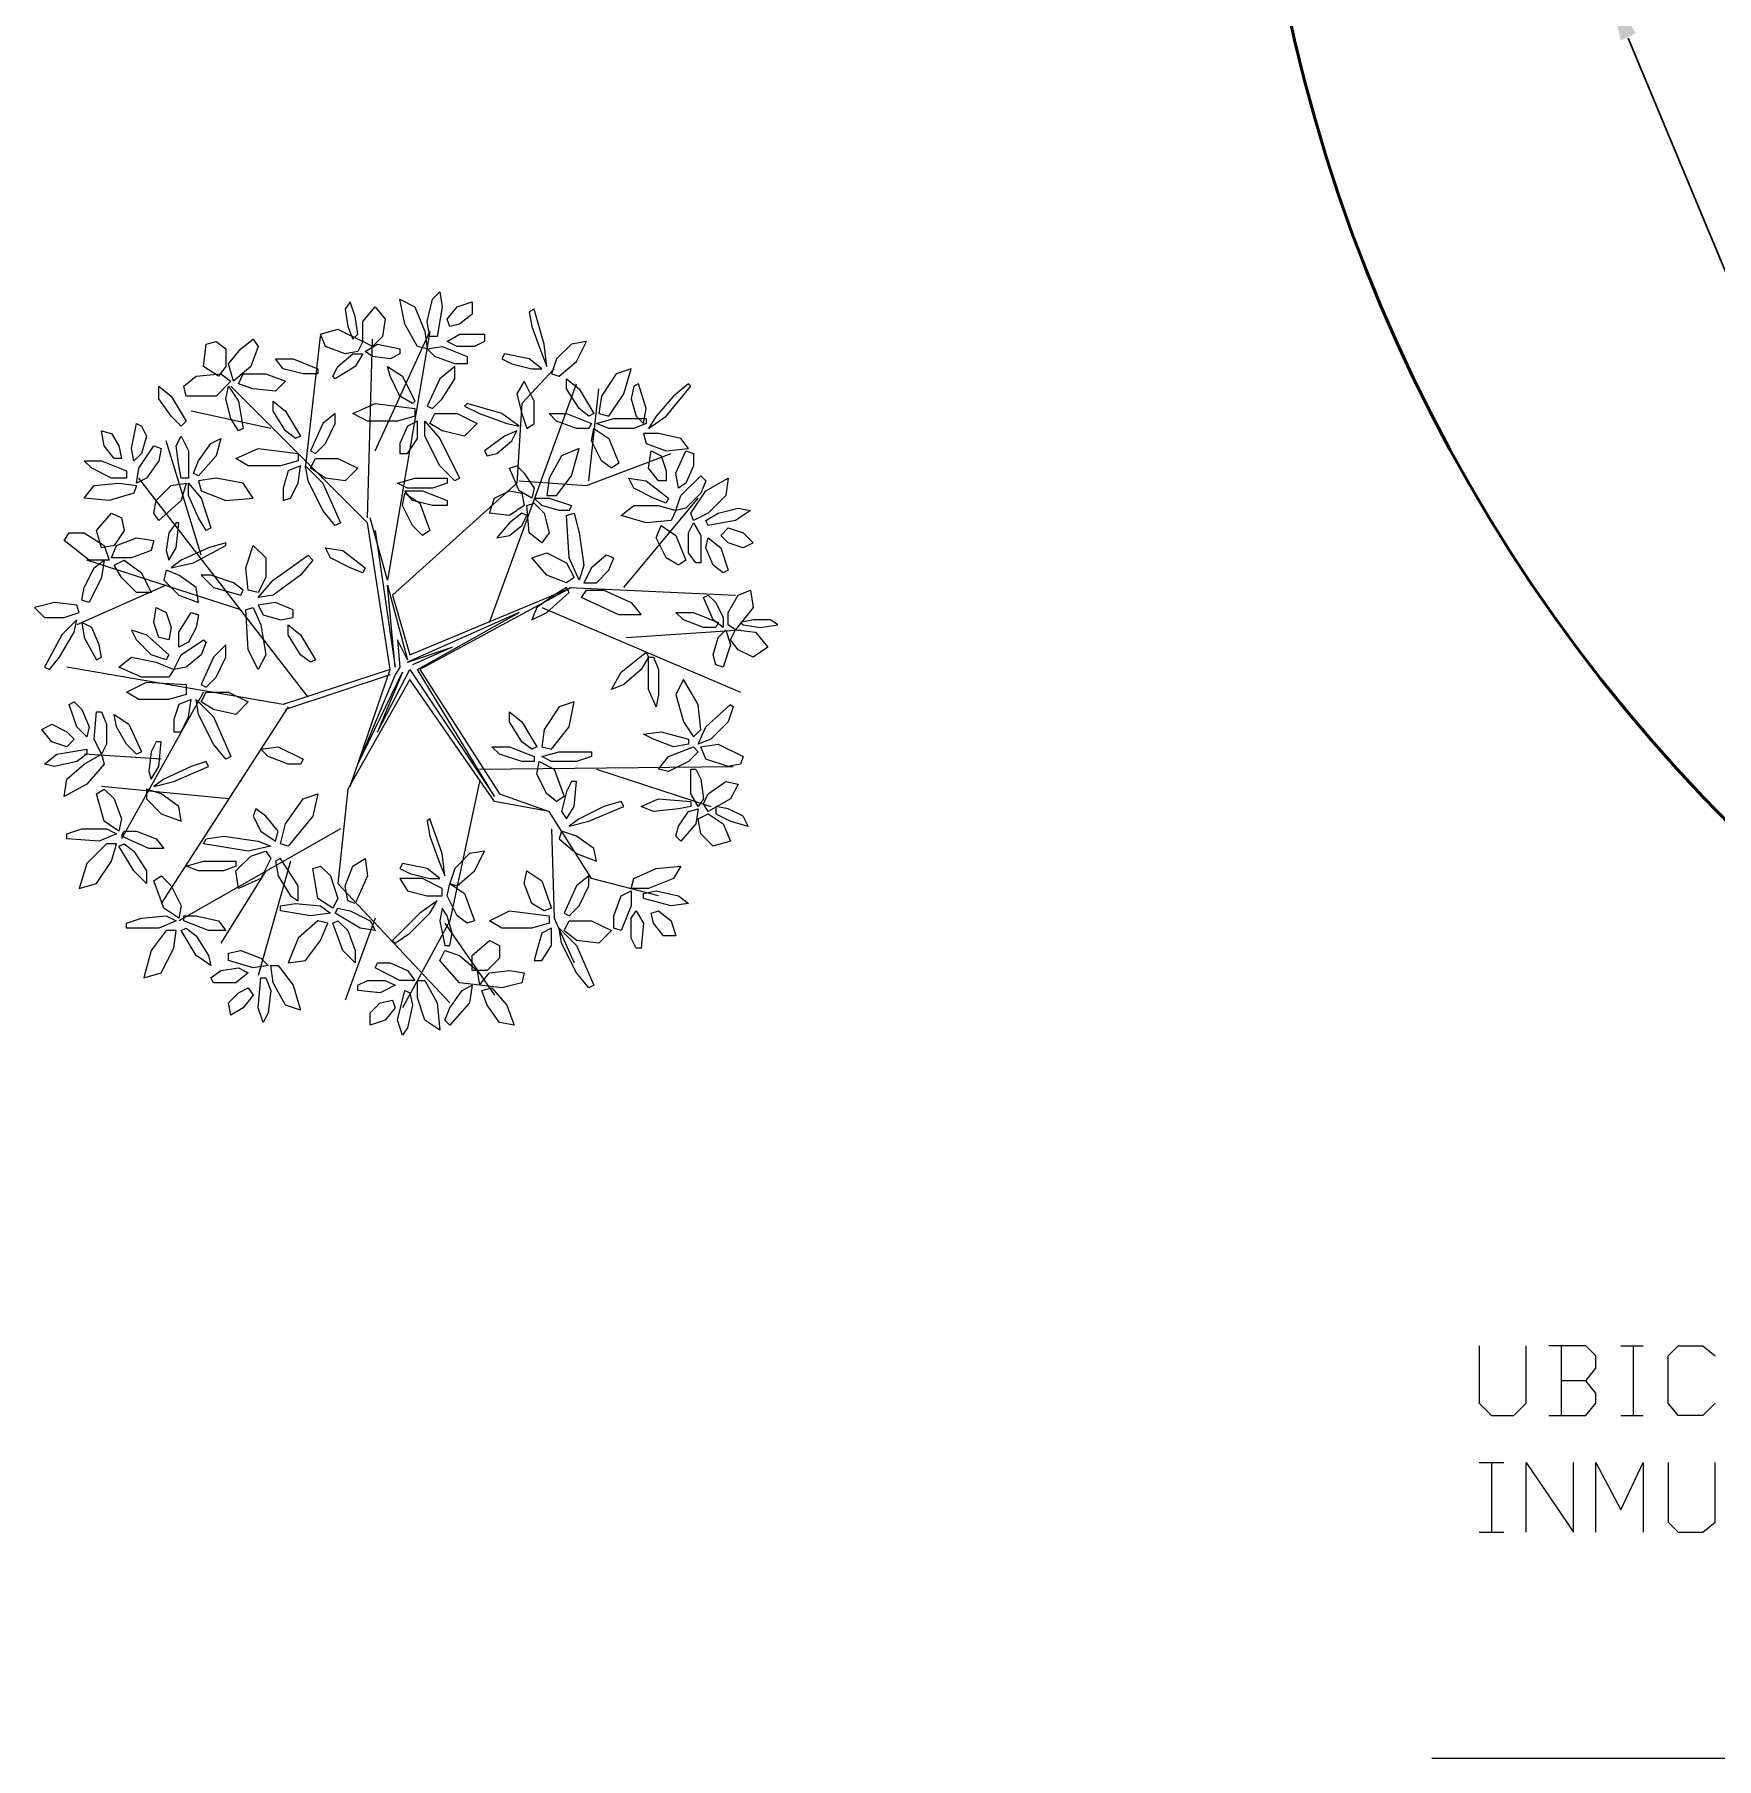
# Model space of a CAD drawing. Header units: millimetres. Extents: x 2386 to 2530, y 1812 to 2032.
# Drawn here: x 2465.9 to 2485, y 1861.12 to 1880.71 of the extents above; entities that cross this region are included whole.
import ezdxf

# ---------------------------------------------------------------- set-up
doc = ezdxf.new("R2010")
doc.units = ezdxf.units.MM
doc.layers.add('PDF_0', color=7, linetype='Continuous')
doc.layers.add('PDF_CVL_CUADCON_TIT', color=7, linetype='Continuous')

msp = doc.modelspace()

# ---------------------------------------------------------------- linework, layer by layer
at = {"layer": 'PDF_0', "lineweight": 9}
for points in [[(2470.361, 1877.445), (2470.418, 1877.699), (2470.502, 1877.783), (2470.531, 1877.614), (2470.474, 1877.275), (2470.389, 1877.275)], [(2469.514, 1877.247), (2469.57, 1877.303), (2469.542, 1877.501), (2469.486, 1877.67), (2469.429, 1877.586), (2469.457, 1877.388)], [(2469.74, 1877.162), (2469.627, 1877.219), (2469.627, 1877.445), (2469.768, 1877.614), (2469.881, 1877.473), (2469.853, 1877.275)], [(2470.361, 1877.134), (2470.248, 1877.162), (2470.107, 1877.416), (2470.05, 1877.699), (2470.22, 1877.614), (2470.333, 1877.332)], [(2470.615, 1877.388), (2470.587, 1877.473), (2470.7, 1877.614), (2470.869, 1877.67), (2470.869, 1877.529), (2470.728, 1877.416)], [(2471.547, 1877.388), (2471.66, 1877.077), (2471.717, 1876.936), (2471.688, 1877.19), (2471.575, 1877.586), (2471.519, 1877.557)], [(2469.429, 1877.077), (2469.203, 1877.162), (2469.147, 1877.303), (2469.344, 1877.36), (2469.627, 1877.219), (2469.57, 1877.106)], [(2468.074, 1877.134), (2468.074, 1876.936), (2467.989, 1876.823), (2467.82, 1876.936), (2467.848, 1877.19), (2467.961, 1877.219)], [(2468.384, 1877.247), (2468.441, 1877.162), (2468.356, 1876.936), (2468.158, 1876.767), (2468.102, 1876.964), (2468.243, 1877.134)], [(2469.938, 1877.021), (2469.74, 1877.049), (2469.655, 1877.106), (2469.796, 1877.19), (2470.05, 1877.134), (2470.05, 1877.077)], [(2470.672, 1876.964), (2470.446, 1877.049), (2470.361, 1877.134), (2470.531, 1877.162), (2470.813, 1877.049), (2470.813, 1876.964)], [(2470.898, 1877.162), (2470.7, 1877.162), (2470.587, 1877.219), (2470.728, 1877.303), (2471.011, 1877.303), (2471.011, 1877.219)], [(2471.773, 1876.851), (2471.858, 1876.823), (2472.055, 1876.993), (2472.168, 1877.219), (2471.999, 1877.19), (2471.83, 1877.021)], [(2468.949, 1876.851), (2468.723, 1876.908), (2468.638, 1877.021), (2468.836, 1877.021), (2469.119, 1876.908), (2469.119, 1876.851)], [(2469.344, 1876.936), (2469.514, 1877.077), (2469.627, 1877.077), (2469.542, 1876.936), (2469.316, 1876.795), (2469.288, 1876.823)], [(2471.321, 1876.964), (2471.547, 1876.908), (2471.66, 1876.908), (2471.519, 1877.021), (2471.237, 1877.077), (2471.208, 1877.021)], [(2467.735, 1876.823), (2468.017, 1876.851), (2468.13, 1876.767), (2467.961, 1876.597), (2467.622, 1876.597), (2467.594, 1876.71)], [(2468.215, 1876.739), (2468.271, 1876.851), (2468.526, 1876.851), (2468.751, 1876.767), (2468.638, 1876.654), (2468.384, 1876.682)], [(2470.05, 1876.597), (2469.938, 1876.823), (2469.909, 1876.936), (2470.079, 1876.823), (2470.22, 1876.541), (2470.192, 1876.513)], [(2470.531, 1876.569), (2470.672, 1876.795), (2470.672, 1876.936), (2470.502, 1876.795), (2470.361, 1876.484), (2470.418, 1876.456)], [(2471.491, 1876.23), (2471.575, 1876.287), (2471.575, 1876.541), (2471.462, 1876.767), (2471.378, 1876.626), (2471.434, 1876.4)], [(2472.084, 1876.456), (2471.943, 1876.682), (2471.943, 1876.795), (2472.084, 1876.682), (2472.253, 1876.4), (2472.197, 1876.371)], [(2472.31, 1876.4), (2472.423, 1876.371), (2472.592, 1876.626), (2472.677, 1876.908), (2472.507, 1876.851), (2472.338, 1876.597)], [(2467.452, 1876.371), (2467.311, 1876.569), (2467.311, 1876.71), (2467.452, 1876.597), (2467.622, 1876.315), (2467.565, 1876.258)], [(2468.13, 1876.343), (2468.074, 1876.569), (2468.102, 1876.71), (2468.215, 1876.541), (2468.271, 1876.23), (2468.215, 1876.202)], [(2472.677, 1876.569), (2472.733, 1876.371), (2472.818, 1876.287), (2472.846, 1876.456), (2472.761, 1876.739), (2472.705, 1876.71)], [(2473.157, 1876.597), (2472.959, 1876.371), (2472.874, 1876.23), (2473.072, 1876.371), (2473.355, 1876.71), (2473.326, 1876.739)], [(2468.751, 1876.202), (2468.61, 1876.428), (2468.61, 1876.541), (2468.751, 1876.428), (2468.921, 1876.145), (2468.864, 1876.117)], [(2469.203, 1876.061), (2469.316, 1876.287), (2469.316, 1876.4), (2469.175, 1876.287), (2469.034, 1875.976), (2469.09, 1875.948)], [(2470.022, 1876.315), (2469.683, 1876.315), (2469.514, 1876.4), (2469.768, 1876.513), (2470.22, 1876.456), (2470.22, 1876.371)], [(2470.389, 1876.287), (2470.446, 1876.4), (2470.7, 1876.4), (2470.926, 1876.287), (2470.785, 1876.145), (2470.531, 1876.202)], [(2470.954, 1876.4), (2471.265, 1876.287), (2471.406, 1876.258), (2471.208, 1876.4), (2470.813, 1876.513), (2470.785, 1876.484)], [(2472.055, 1876.23), (2471.83, 1876.315), (2471.745, 1876.4), (2471.943, 1876.4), (2472.225, 1876.287), (2472.197, 1876.23)], [(2466.888, 1875.891), (2466.803, 1875.891), (2466.69, 1876.033), (2466.662, 1876.202), (2466.775, 1876.174), (2466.859, 1876.033)], [(2467.17, 1876.145), (2467.114, 1875.948), (2467.029, 1875.863), (2467.001, 1876.004), (2467.057, 1876.287), (2467.114, 1876.258)], [(2470.05, 1875.948), (2470.135, 1875.948), (2470.248, 1876.117), (2470.248, 1876.315), (2470.135, 1876.258), (2470.05, 1876.061)], [(2470.502, 1875.807), (2470.333, 1876.145), (2470.333, 1876.315), (2470.502, 1876.117), (2470.728, 1875.665), (2470.672, 1875.637)], [(2471.152, 1875.948), (2471.321, 1876.089), (2471.378, 1876.202), (2471.237, 1876.145), (2471.011, 1875.976), (2471.039, 1875.92)], [(2472.338, 1875.863), (2472.225, 1876.089), (2472.253, 1876.23), (2472.423, 1876.117), (2472.536, 1875.835), (2472.451, 1875.778)], [(2472.705, 1876.23), (2472.423, 1876.23), (2472.281, 1876.287), (2472.479, 1876.343), (2472.846, 1876.343), (2472.846, 1876.287)], [(2472.818, 1876.174), (2472.846, 1876.061), (2473.072, 1875.976), (2473.326, 1876.004), (2473.242, 1876.117), (2472.987, 1876.174)], [(2467.311, 1875.863), (2467.17, 1875.665), (2467.057, 1875.609), (2467.085, 1875.778), (2467.255, 1876.033), (2467.339, 1876.004)], [(2467.537, 1875.807), (2467.509, 1876.033), (2467.565, 1876.145), (2467.65, 1875.976), (2467.65, 1875.665), (2467.565, 1875.665)], [(2467.763, 1875.863), (2467.904, 1876.061), (2468.017, 1876.117), (2467.961, 1875.92), (2467.763, 1875.694), (2467.707, 1875.722)], [(2468.695, 1875.807), (2468.328, 1875.807), (2468.187, 1875.891), (2468.441, 1876.004), (2468.893, 1875.948), (2468.893, 1875.863)], [(2471.717, 1875.468), (2471.83, 1875.468), (2471.999, 1875.694), (2472.084, 1876.004), (2471.886, 1875.92), (2471.745, 1875.665)], [(2473.072, 1875.637), (2472.987, 1875.637), (2472.874, 1875.778), (2472.903, 1875.976), (2473.016, 1875.92), (2473.072, 1875.75)], [(2473.383, 1875.807), (2473.298, 1875.609), (2473.213, 1875.552), (2473.185, 1875.722), (2473.298, 1875.976), (2473.383, 1875.948)], [(2466.775, 1875.665), (2466.549, 1875.778), (2466.464, 1875.863), (2466.662, 1875.863), (2466.944, 1875.75), (2466.944, 1875.665)], [(2468.723, 1875.411), (2468.808, 1875.439), (2468.893, 1875.609), (2468.921, 1875.807), (2468.78, 1875.75), (2468.723, 1875.552)], [(2469.175, 1875.298), (2469.006, 1875.637), (2468.977, 1875.807), (2469.175, 1875.609), (2469.373, 1875.157), (2469.316, 1875.129)], [(2469.034, 1875.778), (2469.09, 1875.891), (2469.344, 1875.891), (2469.57, 1875.778), (2469.429, 1875.637), (2469.203, 1875.665)], [(2471.462, 1875.722), (2471.575, 1875.552), (2471.547, 1875.439), (2471.406, 1875.524), (2471.293, 1875.778), (2471.378, 1875.807)], [(2467.057, 1875.581), (2467.029, 1875.496), (2466.746, 1875.411), (2466.464, 1875.439), (2466.577, 1875.581), (2466.859, 1875.609)], [(2467.283, 1875.411), (2467.452, 1875.581), (2467.622, 1875.609), (2467.565, 1875.411), (2467.311, 1875.185), (2467.255, 1875.27)], [(2467.763, 1875.214), (2467.65, 1875.468), (2467.65, 1875.609), (2467.791, 1875.439), (2467.904, 1875.101), (2467.848, 1875.072)], [(2467.763, 1875.637), (2467.791, 1875.524), (2468.074, 1875.411), (2468.384, 1875.439), (2468.271, 1875.609), (2467.961, 1875.665)], [(2470.418, 1875.552), (2470.135, 1875.552), (2470.022, 1875.609), (2470.22, 1875.665), (2470.587, 1875.665), (2470.587, 1875.609)], [(2472.931, 1875.439), (2472.705, 1875.552), (2472.649, 1875.665), (2472.846, 1875.637), (2473.1, 1875.439), (2473.072, 1875.383)], [(2473.467, 1875.496), (2473.298, 1875.327), (2473.185, 1875.298), (2473.242, 1875.468), (2473.467, 1875.694), (2473.524, 1875.637)], [(2473.383, 1875.185), (2473.355, 1875.27), (2473.524, 1875.524), (2473.778, 1875.665), (2473.75, 1875.468), (2473.552, 1875.27)], [(2470.192, 1875.129), (2470.079, 1875.355), (2470.107, 1875.496), (2470.276, 1875.383), (2470.389, 1875.072), (2470.305, 1875.016)], [(2470.418, 1875.355), (2470.192, 1875.411), (2470.107, 1875.524), (2470.305, 1875.524), (2470.587, 1875.411), (2470.587, 1875.355)], [(2471.434, 1875.496), (2471.462, 1875.355), (2471.293, 1875.242), (2471.067, 1875.27), (2471.124, 1875.439), (2471.293, 1875.524)], [(2471.688, 1875.27), (2471.745, 1875.044), (2471.66, 1874.931), (2471.519, 1875.044), (2471.491, 1875.355), (2471.575, 1875.383)], [(2471.858, 1875.298), (2471.66, 1875.355), (2471.575, 1875.439), (2471.745, 1875.439), (2471.999, 1875.355), (2471.971, 1875.298)], [(2466.916, 1875.072), (2466.803, 1874.903), (2466.662, 1874.875), (2466.605, 1875.072), (2466.775, 1875.27), (2466.888, 1875.214)], [(2471.491, 1875.242), (2471.434, 1875.27), (2471.293, 1875.157), (2471.152, 1874.988), (2471.293, 1875.016), (2471.434, 1875.129)], [(2472.084, 1875.044), (2472.14, 1874.677), (2472.084, 1874.508), (2471.971, 1874.762), (2471.943, 1875.242), (2472.027, 1875.27)], [(2473.185, 1875.298), (2473.129, 1875.185), (2472.846, 1875.157), (2472.564, 1875.242), (2472.705, 1875.355), (2472.987, 1875.355)], [(2473.665, 1875.27), (2473.891, 1875.327), (2474.032, 1875.298), (2473.863, 1875.185), (2473.552, 1875.129), (2473.524, 1875.185)], [(2466.464, 1875.044), (2466.69, 1874.903), (2466.746, 1874.734), (2466.521, 1874.734), (2466.238, 1874.959), (2466.295, 1875.044)], [(2467.424, 1875.044), (2467.396, 1874.846), (2467.424, 1874.734), (2467.509, 1874.875), (2467.537, 1875.157), (2467.509, 1875.157)], [(2473.072, 1874.762), (2472.959, 1874.988), (2473.016, 1875.129), (2473.185, 1875.016), (2473.298, 1874.734), (2473.213, 1874.677)], [(2473.326, 1874.818), (2473.326, 1875.044), (2473.383, 1875.157), (2473.467, 1875.016), (2473.467, 1874.705), (2473.411, 1874.705)], [(2473.693, 1875.016), (2473.778, 1875.101), (2473.948, 1875.044), (2474.06, 1874.931), (2473.948, 1874.875), (2473.778, 1874.931)], [(2467.255, 1874.959), (2467.226, 1874.846), (2467.001, 1874.762), (2466.775, 1874.762), (2466.831, 1874.903), (2467.057, 1874.988)], [(2467.876, 1874.875), (2467.565, 1874.734), (2467.452, 1874.649), (2467.707, 1874.705), (2468.074, 1874.903), (2468.074, 1874.931)], [(2468.441, 1874.366), (2468.328, 1874.395), (2468.3, 1874.649), (2468.384, 1874.903), (2468.526, 1874.762), (2468.526, 1874.536)], [(2469.486, 1874.649), (2469.26, 1874.762), (2469.203, 1874.875), (2469.401, 1874.846), (2469.655, 1874.649), (2469.627, 1874.592)], [(2472.027, 1874.536), (2471.943, 1874.479), (2471.717, 1874.564), (2471.547, 1874.762), (2471.717, 1874.818), (2471.943, 1874.705)], [(2473.609, 1874.677), (2473.524, 1874.875), (2473.552, 1874.988), (2473.693, 1874.875), (2473.778, 1874.621), (2473.722, 1874.592)], [(2466.464, 1874.423), (2466.577, 1874.649), (2466.69, 1874.734), (2466.662, 1874.536), (2466.521, 1874.253), (2466.436, 1874.282)], [(2466.803, 1874.677), (2466.916, 1874.734), (2467.114, 1874.592), (2467.226, 1874.366), (2467.057, 1874.366), (2466.888, 1874.536)], [(2467.396, 1874.621), (2467.368, 1874.508), (2467.537, 1874.338), (2467.763, 1874.253), (2467.735, 1874.423), (2467.537, 1874.564)], [(2468.921, 1874.564), (2468.61, 1874.338), (2468.441, 1874.31), (2468.61, 1874.508), (2469.006, 1874.79), (2469.062, 1874.734)], [(2472.479, 1874.762), (2472.394, 1874.79), (2472.225, 1874.649), (2472.14, 1874.479), (2472.281, 1874.479), (2472.423, 1874.621)], [(2468.158, 1874.479), (2467.904, 1874.564), (2467.791, 1874.564), (2467.932, 1874.423), (2468.243, 1874.338), (2468.271, 1874.395)], [(2471.801, 1874.338), (2471.604, 1874.197), (2471.547, 1874.056), (2471.717, 1874.14), (2471.971, 1874.366), (2471.943, 1874.423)], [(2466.408, 1874.14), (2466.379, 1874.225), (2466.125, 1874.253), (2465.899, 1874.197), (2466.012, 1874.084), (2466.238, 1874.084)], [(2468.836, 1874.084), (2468.836, 1874.169), (2468.638, 1874.253), (2468.441, 1874.225), (2468.497, 1874.112), (2468.695, 1874.056)], [(2472.366, 1874.395), (2472.677, 1874.253), (2472.79, 1874.112), (2472.536, 1874.112), (2472.112, 1874.31), (2472.168, 1874.395)], [(2473.637, 1874.253), (2473.722, 1874.084), (2473.722, 1873.971), (2473.609, 1874.056), (2473.496, 1874.31), (2473.552, 1874.338)], [(2473.778, 1874.14), (2473.891, 1874.338), (2474.032, 1874.395), (2474.06, 1874.197), (2473.863, 1873.943), (2473.778, 1873.999)], [(2466.182, 1873.632), (2466.351, 1873.915), (2466.379, 1874.056), (2466.21, 1873.886), (2466.012, 1873.519), (2466.069, 1873.491)], [(2466.633, 1873.773), (2466.549, 1873.971), (2466.436, 1874.028), (2466.464, 1873.858), (2466.605, 1873.604), (2466.662, 1873.632)], [(2467.424, 1873.83), (2467.311, 1873.858), (2467.255, 1874.028), (2467.283, 1874.197), (2467.396, 1874.14), (2467.452, 1873.971)], [(2467.735, 1873.971), (2467.65, 1873.802), (2467.537, 1873.745), (2467.537, 1873.915), (2467.678, 1874.14), (2467.763, 1874.112)], [(2468.469, 1873.999), (2468.526, 1873.66), (2468.441, 1873.491), (2468.328, 1873.717), (2468.3, 1874.169), (2468.384, 1874.197)], [(2473.496, 1873.971), (2473.27, 1874.056), (2473.185, 1874.14), (2473.383, 1874.14), (2473.665, 1874.028), (2473.637, 1873.971)], [(2473.919, 1874.028), (2473.948, 1873.999), (2474.145, 1873.971), (2474.343, 1873.999), (2474.258, 1874.056), (2474.06, 1874.056)], [(2467.226, 1873.66), (2467.057, 1873.83), (2467.001, 1873.943), (2467.17, 1873.886), (2467.424, 1873.66), (2467.396, 1873.604)], [(2467.791, 1873.66), (2467.622, 1873.519), (2467.481, 1873.491), (2467.565, 1873.66), (2467.82, 1873.83), (2467.848, 1873.802)], [(2468.921, 1873.66), (2468.78, 1873.886), (2468.78, 1873.999), (2468.921, 1873.886), (2469.09, 1873.604), (2469.034, 1873.576)], [(2473.609, 1873.66), (2473.665, 1873.858), (2473.75, 1873.943), (2473.806, 1873.773), (2473.722, 1873.519), (2473.637, 1873.547)], [(2473.806, 1873.83), (2473.863, 1873.943), (2474.089, 1873.915), (2474.23, 1873.745), (2474.06, 1873.632), (2473.891, 1873.717)], [(2467.481, 1873.491), (2467.424, 1873.406), (2467.114, 1873.406), (2466.859, 1873.519), (2467.001, 1873.632), (2467.283, 1873.576)], [(2467.961, 1873.406), (2468.074, 1873.632), (2468.074, 1873.773), (2467.932, 1873.632), (2467.791, 1873.322), (2467.848, 1873.293)], [(2472.79, 1873.491), (2472.592, 1873.322), (2472.451, 1873.265), (2472.564, 1873.463), (2472.846, 1873.689), (2472.874, 1873.632)], [(2472.987, 1873.491), (2472.987, 1873.209), (2472.959, 1873.067), (2472.874, 1873.265), (2472.874, 1873.632), (2472.931, 1873.632)], [(2467.424, 1873.152), (2467.085, 1873.152), (2466.944, 1873.237), (2467.17, 1873.35), (2467.622, 1873.322), (2467.622, 1873.209)], [(2467.791, 1873.124), (2467.848, 1873.237), (2468.102, 1873.237), (2468.328, 1873.124), (2468.187, 1872.983), (2467.932, 1873.039)], [(2473.383, 1872.728), (2473.467, 1872.813), (2473.439, 1873.096), (2473.27, 1873.378), (2473.185, 1873.209), (2473.27, 1872.898)], [(2466.436, 1873.039), (2466.521, 1872.841), (2466.492, 1872.728), (2466.379, 1872.841), (2466.295, 1873.096), (2466.351, 1873.124)], [(2467.481, 1872.785), (2467.565, 1872.785), (2467.65, 1872.954), (2467.678, 1873.152), (2467.537, 1873.096), (2467.481, 1872.926)], [(2467.932, 1872.644), (2467.763, 1872.983), (2467.735, 1873.152), (2467.932, 1872.954), (2468.13, 1872.503), (2468.074, 1872.474)], [(2471.66, 1872.616), (2471.773, 1872.587), (2471.971, 1872.841), (2472.027, 1873.124), (2471.858, 1873.067), (2471.688, 1872.813)], [(2473.778, 1872.898), (2473.58, 1872.7), (2473.439, 1872.644), (2473.524, 1872.841), (2473.806, 1873.096), (2473.835, 1873.067)], [(2466.351, 1872.7), (2466.266, 1872.616), (2466.097, 1872.672), (2465.984, 1872.813), (2466.097, 1872.87), (2466.266, 1872.785)], [(2466.718, 1872.87), (2466.718, 1872.644), (2466.662, 1872.531), (2466.577, 1872.7), (2466.605, 1873.011), (2466.662, 1873.011)], [(2466.944, 1872.644), (2466.831, 1872.841), (2466.803, 1872.983), (2466.972, 1872.87), (2467.114, 1872.559), (2467.057, 1872.531)], [(2471.434, 1872.672), (2471.293, 1872.898), (2471.293, 1873.011), (2471.434, 1872.898), (2471.604, 1872.616), (2471.547, 1872.587)], [(2467.226, 1872.559), (2467.198, 1872.333), (2467.226, 1872.248), (2467.311, 1872.39), (2467.339, 1872.672), (2467.283, 1872.672)], [(2473.157, 1872.616), (2472.931, 1872.7), (2472.818, 1872.757), (2473.016, 1872.785), (2473.326, 1872.7), (2473.326, 1872.644)], [(2473.778, 1872.39), (2473.524, 1872.474), (2473.467, 1872.616), (2473.665, 1872.644), (2473.948, 1872.503), (2473.919, 1872.418)], [(2466.379, 1872.446), (2466.125, 1872.39), (2466.012, 1872.418), (2466.153, 1872.531), (2466.492, 1872.587), (2466.492, 1872.531)], [(2466.662, 1872.531), (2466.69, 1872.418), (2466.492, 1872.192), (2466.238, 1872.051), (2466.266, 1872.248), (2466.464, 1872.418)], [(2467.678, 1872.39), (2467.368, 1872.248), (2467.255, 1872.164), (2467.481, 1872.22), (2467.876, 1872.39), (2467.848, 1872.446)], [(2468.78, 1872.418), (2468.554, 1872.503), (2468.469, 1872.587), (2468.667, 1872.616), (2468.949, 1872.474), (2468.921, 1872.418)], [(2471.434, 1872.446), (2471.18, 1872.531), (2471.095, 1872.616), (2471.293, 1872.616), (2471.575, 1872.503), (2471.575, 1872.446)], [(2471.717, 1872.079), (2471.604, 1872.305), (2471.632, 1872.446), (2471.801, 1872.361), (2471.914, 1872.051), (2471.83, 1871.994)], [(2472.055, 1872.446), (2471.773, 1872.446), (2471.66, 1872.503), (2471.858, 1872.559), (2472.225, 1872.559), (2472.225, 1872.503)], [(2473.326, 1872.446), (2473.1, 1872.333), (2472.987, 1872.361), (2473.1, 1872.503), (2473.383, 1872.616), (2473.439, 1872.559)], [(2473.467, 1872.248), (2473.496, 1872.022), (2473.439, 1871.938), (2473.355, 1872.079), (2473.355, 1872.361), (2473.411, 1872.361)], [(2466.803, 1872.022), (2466.888, 1871.797), (2466.859, 1871.655), (2466.69, 1871.768), (2466.605, 1872.079), (2466.69, 1872.135)], [(2467.17, 1872.135), (2467.17, 1872.022), (2467.339, 1871.853), (2467.565, 1871.768), (2467.537, 1871.938), (2467.339, 1872.079)], [(2468.751, 1871.74), (2468.949, 1872.022), (2469.119, 1872.079), (2469.062, 1871.825), (2468.78, 1871.486), (2468.695, 1871.514)], [(2471.943, 1872.107), (2471.886, 1871.881), (2471.943, 1871.797), (2472.027, 1871.938), (2472.055, 1872.22), (2471.999, 1872.22)], [(2473.552, 1872.079), (2473.75, 1872.22), (2473.891, 1872.192), (2473.806, 1872.022), (2473.552, 1871.881), (2473.496, 1871.966)], [(2468.413, 1871.91), (2468.384, 1871.825), (2468.469, 1871.655), (2468.638, 1871.542), (2468.667, 1871.655), (2468.526, 1871.825)], [(2472.366, 1871.938), (2472.084, 1871.797), (2471.971, 1871.712), (2472.197, 1871.768), (2472.592, 1871.938), (2472.564, 1871.994)], [(2473.213, 1871.91), (2472.931, 1871.881), (2472.79, 1871.938), (2472.987, 1872.022), (2473.355, 1871.994), (2473.355, 1871.938)], [(2473.213, 1871.712), (2473.326, 1871.881), (2473.439, 1871.91), (2473.411, 1871.74), (2473.242, 1871.542), (2473.185, 1871.599)], [(2473.637, 1871.938), (2473.637, 1871.853), (2473.806, 1871.768), (2474.004, 1871.712), (2473.948, 1871.825), (2473.778, 1871.91)], [(2466.436, 1871.684), (2466.718, 1871.684), (2466.831, 1871.627), (2466.633, 1871.542), (2466.266, 1871.571), (2466.266, 1871.627)], [(2470.389, 1871.599), (2470.502, 1871.288), (2470.559, 1871.147), (2470.531, 1871.401), (2470.389, 1871.797), (2470.361, 1871.768)], [(2473.439, 1871.797), (2473.552, 1871.853), (2473.722, 1871.74), (2473.806, 1871.542), (2473.609, 1871.486), (2473.467, 1871.627)], [(2466.831, 1871.514), (2466.718, 1871.514), (2466.492, 1871.288), (2466.408, 1871.006), (2466.605, 1871.062), (2466.775, 1871.317)], [(2467.029, 1871.429), (2467.17, 1871.204), (2467.17, 1871.062), (2467.029, 1871.204), (2466.859, 1871.486), (2466.916, 1871.514)], [(2467.057, 1871.655), (2467.283, 1871.571), (2467.368, 1871.458), (2467.198, 1871.458), (2466.888, 1871.599), (2466.916, 1871.655)], [(2468.045, 1871.599), (2468.441, 1871.542), (2468.582, 1871.486), (2468.328, 1871.429), (2467.82, 1871.514), (2467.848, 1871.571)], [(2471.886, 1871.655), (2471.858, 1871.571), (2472.055, 1871.401), (2472.281, 1871.317), (2472.253, 1871.458), (2472.055, 1871.599)], [(2468.045, 1871.204), (2467.763, 1871.204), (2467.622, 1871.26), (2467.82, 1871.317), (2468.187, 1871.317), (2468.187, 1871.26)], [(2468.526, 1871.429), (2468.582, 1871.345), (2468.469, 1871.119), (2468.215, 1871.006), (2468.187, 1871.204), (2468.356, 1871.373)], [(2468.667, 1871.147), (2468.808, 1870.921), (2468.893, 1870.865), (2468.893, 1871.034), (2468.695, 1871.345), (2468.638, 1871.317)], [(2469.429, 1871.034), (2469.514, 1871.26), (2469.655, 1871.345), (2469.683, 1871.147), (2469.542, 1870.836), (2469.457, 1870.865)], [(2470.163, 1871.175), (2470.389, 1871.119), (2470.502, 1871.119), (2470.361, 1871.232), (2470.079, 1871.288), (2470.05, 1871.232)], [(2470.615, 1871.062), (2470.7, 1871.034), (2470.898, 1871.204), (2471.011, 1871.429), (2470.841, 1871.401), (2470.672, 1871.232)], [(2467.452, 1871.034), (2467.565, 1870.808), (2467.537, 1870.667), (2467.368, 1870.78), (2467.255, 1871.091), (2467.339, 1871.147)], [(2469.26, 1871.147), (2469.344, 1870.893), (2469.288, 1870.78), (2469.119, 1870.893), (2469.062, 1871.232), (2469.147, 1871.26)], [(2470.531, 1870.921), (2470.531, 1871.006), (2470.305, 1871.119), (2470.05, 1871.119), (2470.135, 1870.978), (2470.361, 1870.921)], [(2471.547, 1870.836), (2471.462, 1871.062), (2471.491, 1871.204), (2471.66, 1871.091), (2471.773, 1870.78), (2471.688, 1870.752)], [(2472.084, 1870.808), (2472.197, 1871.034), (2472.197, 1871.147), (2472.055, 1871.034), (2471.914, 1870.723), (2471.971, 1870.695)], [(2472.677, 1871.006), (2472.705, 1871.119), (2472.959, 1871.232), (2473.242, 1871.26), (2473.157, 1871.119), (2472.874, 1871.006)], [(2470.7, 1870.695), (2470.587, 1870.921), (2470.615, 1871.062), (2470.785, 1870.949), (2470.898, 1870.639), (2470.813, 1870.611)], [(2472.479, 1870.695), (2472.564, 1870.921), (2472.677, 1870.978), (2472.677, 1870.808), (2472.564, 1870.526), (2472.479, 1870.554)], [(2472.959, 1870.978), (2473.213, 1870.921), (2473.326, 1870.836), (2473.129, 1870.808), (2472.818, 1870.893), (2472.818, 1870.949)], [(2467.114, 1870.667), (2467.396, 1870.695), (2467.509, 1870.639), (2467.311, 1870.554), (2466.944, 1870.554), (2466.944, 1870.611)], [(2467.735, 1870.695), (2467.989, 1870.639), (2468.074, 1870.526), (2467.876, 1870.526), (2467.594, 1870.639), (2467.594, 1870.695)], [(2468.864, 1870.836), (2469.147, 1870.808), (2469.26, 1870.723), (2469.034, 1870.695), (2468.695, 1870.752), (2468.695, 1870.808)], [(2469.486, 1870.752), (2469.712, 1870.639), (2469.768, 1870.526), (2469.599, 1870.554), (2469.316, 1870.723), (2469.344, 1870.78)], [(2470.163, 1870.498), (2470.389, 1870.723), (2470.474, 1870.865), (2470.276, 1870.723), (2469.966, 1870.413), (2469.994, 1870.385)], [(2470.643, 1870.498), (2470.587, 1870.695), (2470.531, 1870.78), (2470.502, 1870.639), (2470.559, 1870.356), (2470.615, 1870.356)], [(2471.547, 1870.554), (2471.208, 1870.554), (2471.067, 1870.639), (2471.293, 1870.752), (2471.745, 1870.695), (2471.745, 1870.611)], [(2472.677, 1870.441), (2472.677, 1870.667), (2472.733, 1870.752), (2472.818, 1870.611), (2472.79, 1870.328), (2472.733, 1870.328)], [(2472.903, 1870.723), (2472.987, 1870.752), (2473.129, 1870.639), (2473.185, 1870.469), (2473.044, 1870.469), (2472.931, 1870.611)], [(2467.509, 1870.526), (2467.396, 1870.526), (2467.226, 1870.3), (2467.142, 1869.989), (2467.339, 1870.046), (2467.481, 1870.328)], [(2467.735, 1870.469), (2467.876, 1870.243), (2467.904, 1870.13), (2467.735, 1870.243), (2467.565, 1870.526), (2467.622, 1870.554)], [(2469.232, 1870.611), (2469.119, 1870.639), (2468.893, 1870.441), (2468.78, 1870.159), (2468.977, 1870.187), (2469.147, 1870.413)], [(2469.457, 1870.526), (2469.542, 1870.3), (2469.542, 1870.159), (2469.401, 1870.3), (2469.288, 1870.611), (2469.344, 1870.639)], [(2471.575, 1870.187), (2471.66, 1870.187), (2471.773, 1870.356), (2471.773, 1870.554), (2471.66, 1870.498), (2471.604, 1870.3)], [(2472.055, 1870.046), (2471.886, 1870.385), (2471.858, 1870.554), (2472.055, 1870.356), (2472.253, 1869.905), (2472.197, 1869.876)], [(2471.914, 1870.526), (2471.971, 1870.639), (2472.225, 1870.639), (2472.451, 1870.526), (2472.31, 1870.385), (2472.055, 1870.413)], [(2468.243, 1870.3), (2468.469, 1870.215), (2468.554, 1870.13), (2468.384, 1870.102), (2468.102, 1870.187), (2468.102, 1870.272)], [(2470.728, 1870.243), (2470.926, 1870.074), (2470.954, 1869.905), (2470.728, 1869.933), (2470.502, 1870.187), (2470.559, 1870.3)], [(2471.18, 1870.215), (2471.039, 1870.074), (2470.869, 1870.074), (2470.869, 1870.243), (2471.067, 1870.413), (2471.18, 1870.356)], [(2468.017, 1870.074), (2468.215, 1870.102), (2468.328, 1870.046), (2468.187, 1869.933), (2467.932, 1869.933), (2467.904, 1869.989)], [(2468.582, 1870.13), (2468.667, 1870.13), (2468.836, 1869.905), (2468.921, 1869.622), (2468.751, 1869.679), (2468.61, 1869.933)], [(2469.938, 1870.159), (2470.135, 1870.074), (2470.22, 1869.961), (2470.05, 1869.961), (2469.768, 1870.102), (2469.796, 1870.159)], [(2468.582, 1869.848), (2468.554, 1869.594), (2468.497, 1869.481), (2468.441, 1869.65), (2468.469, 1869.989), (2468.526, 1869.989)], [(2469.683, 1869.961), (2469.881, 1869.961), (2469.994, 1869.905), (2469.825, 1869.82), (2469.57, 1869.848), (2469.57, 1869.905)], [(2470.248, 1869.961), (2470.333, 1869.961), (2470.474, 1869.707), (2470.502, 1869.396), (2470.333, 1869.509), (2470.248, 1869.763)], [(2470.615, 1869.65), (2470.756, 1869.848), (2470.869, 1869.905), (2470.841, 1869.707), (2470.615, 1869.453), (2470.559, 1869.509)], [(2471.462, 1870.046), (2471.434, 1869.933), (2471.208, 1869.876), (2470.954, 1869.905), (2471.067, 1870.046), (2471.293, 1870.074)], [(2468.328, 1869.876), (2468.384, 1869.792), (2468.271, 1869.65), (2468.13, 1869.566), (2468.102, 1869.707), (2468.215, 1869.82)], [(2469.966, 1869.735), (2469.994, 1869.65), (2469.881, 1869.509), (2469.712, 1869.453), (2469.712, 1869.594), (2469.825, 1869.707)], [(2470.192, 1869.679), (2470.135, 1869.424), (2470.079, 1869.34), (2470.022, 1869.509), (2470.107, 1869.848), (2470.163, 1869.82)], [(2470.982, 1869.848), (2471.095, 1869.876), (2471.265, 1869.679), (2471.349, 1869.453), (2471.18, 1869.481), (2471.039, 1869.679)]]:
    msp.add_lwpolyline(points, close=True, dxfattribs=at)
for points in [[(2468.977, 1875.778), (2469.147, 1877.275)], [(2469.683, 1875.214), (2469.74, 1877.247)], [(2469.768, 1875.976), (2470.389, 1877.332), (2469.909, 1874.508), (2469.712, 1875.214)], [(2471.801, 1876.908), (2471.434, 1876.513), (2471.378, 1875.609), (2469.966, 1874.338), (2470.163, 1873.66), (2471.999, 1874.423), (2470.276, 1873.491), (2471.18, 1872.079), (2471.745, 1871.881)], [(2469.938, 1873.491), (2469.683, 1875.157), (2468.13, 1876.71)], [(2471.067, 1874.028), (2472.055, 1876.739)], [(2472.197, 1875.637), (2472.31, 1876.682)], [(2468.582, 1876.23), (2467.678, 1876.428)], [(2467.791, 1874.79), (2467.396, 1876.089)], [(2471.406, 1875.637), (2472.168, 1875.581), (2473.129, 1875.948)], [(2469.006, 1873.18), (2467.085, 1875.665)], [(2472.592, 1874.423), (2473.439, 1875.439)], [(2469.768, 1875.072), (2469.994, 1873.519), (2469.909, 1874.451), (2470.135, 1873.604), (2470.022, 1873.83), (2470.05, 1873.519), (2469.994, 1873.434), (2469.57, 1872.418), (2470.079, 1873.463), (2469.796, 1872.785), (2470.163, 1873.491), (2471.124, 1872.051), (2470.248, 1873.491), (2471.406, 1874.14), (2470.135, 1873.576), (2470.643, 1873.745), (2470.192, 1873.547)], [(2468.243, 1874.169), (2466.492, 1874.734)], [(2467.396, 1874.451), (2466.379, 1873.999)], [(2471.971, 1874.423), (2473.863, 1874.338)], [(2471.66, 1874.197), (2473.919, 1873.237)], [(2472.62, 1873.858), (2473.919, 1873.943)], [(2469.486, 1872.164), (2469.938, 1873.491), (2468.723, 1873.096), (2466.266, 1873.519)], [(2469.938, 1873.434), (2468.751, 1873.039)], [(2467.82, 1873.237), (2466.888, 1871.571)], [(2472.987, 1870.921), (2472.225, 1871.119), (2471.745, 1871.881), (2471.124, 1871.994), (2470.163, 1873.378), (2469.457, 1872.135), (2469.344, 1871.062), (2470.615, 1869.707)], [(2468.78, 1873.067), (2467.339, 1870.836)], [(2467.339, 1872.474), (2466.464, 1872.531)], [(2470.954, 1872.361), (2473.835, 1872.39)], [(2472.281, 1872.361), (2473.58, 1871.938)], [(2468.102, 1872.022), (2466.662, 1872.164)], [(2470.954, 1872.22), (2470.615, 1870.639), (2470.079, 1869.65)], [(2469.373, 1871.684), (2467.537, 1870.639)], [(2471.773, 1871.684), (2471.801, 1870.667), (2472.027, 1870.159)], [(2468.808, 1871.317), (2468.441, 1870.017)], [(2468.526, 1871.204), (2468.017, 1870.385)], [(2469.768, 1870.667), (2469.429, 1869.735)], [(2470.559, 1870.611), (2471.124, 1869.792)]]:
    msp.add_lwpolyline(points, dxfattribs=at)
at = {"layer": 'PDF_CVL_CUADCON_TIT', "lineweight": 30}
msp.add_lwpolyline([(2484.001, 1880.664), (2485.921, 1876.061)], dxfattribs=at)
at = {"layer": 'PDF_CVL_CUADCON_TIT', "lineweight": 9}
for points in [[(2495.523, 1866.29), (2494.732, 1861.122), (2481.855, 1861.122), (2481.77, 1861.122)], [(2482.306, 1865.81), (2482.306, 1865.16), (2482.448, 1865.019), (2482.702, 1865.019), (2482.843, 1865.16), (2482.843, 1865.81)], [(2483.521, 1865.414), (2483.634, 1865.556), (2483.634, 1865.697), (2483.521, 1865.81), (2483.097, 1865.81)], [(2483.238, 1865.81), (2483.238, 1865.019)], [(2483.916, 1865.81), (2484.17, 1865.81)], [(2484.057, 1865.81), (2484.057, 1865.019)], [(2484.989, 1865.16), (2484.848, 1865.019), (2484.566, 1865.019), (2484.453, 1865.16), (2484.453, 1865.697), (2484.566, 1865.81), (2484.848, 1865.81), (2484.989, 1865.697)], [(2483.097, 1865.019), (2483.521, 1865.019), (2483.634, 1865.16), (2483.634, 1865.273), (2483.521, 1865.414), (2483.238, 1865.414)], [(2483.916, 1865.019), (2484.17, 1865.019)], [(2482.306, 1864.483), (2482.589, 1864.483)], [(2482.448, 1864.483), (2482.448, 1863.692)], [(2482.843, 1863.692), (2482.843, 1864.483), (2483.38, 1863.692), (2483.38, 1864.483)], [(2483.634, 1863.692), (2483.634, 1864.483), (2483.916, 1863.946), (2484.17, 1864.483), (2484.17, 1863.692)], [(2484.453, 1864.483), (2484.453, 1863.805), (2484.566, 1863.692), (2484.848, 1863.692), (2484.989, 1863.805), (2484.989, 1864.483)], [(2482.306, 1863.692), (2482.589, 1863.692)]]:
    msp.add_lwpolyline(points, dxfattribs=at)
at = {"layer": 'PDF_CVL_CUADCON_TIT', "lineweight": 50}
msp.add_circle((2498.276, 1884.829), 18.539, dxfattribs=at)
at = {"layer": 'PDF_CVL_CUADCON_TIT', "transparency": 33554559}
msp.add_solid([(2484.086, 1880.72), (2483.916, 1880.636), (2483.775, 1881.229)], dxfattribs=at)

doc.saveas('drawing.dxf')
